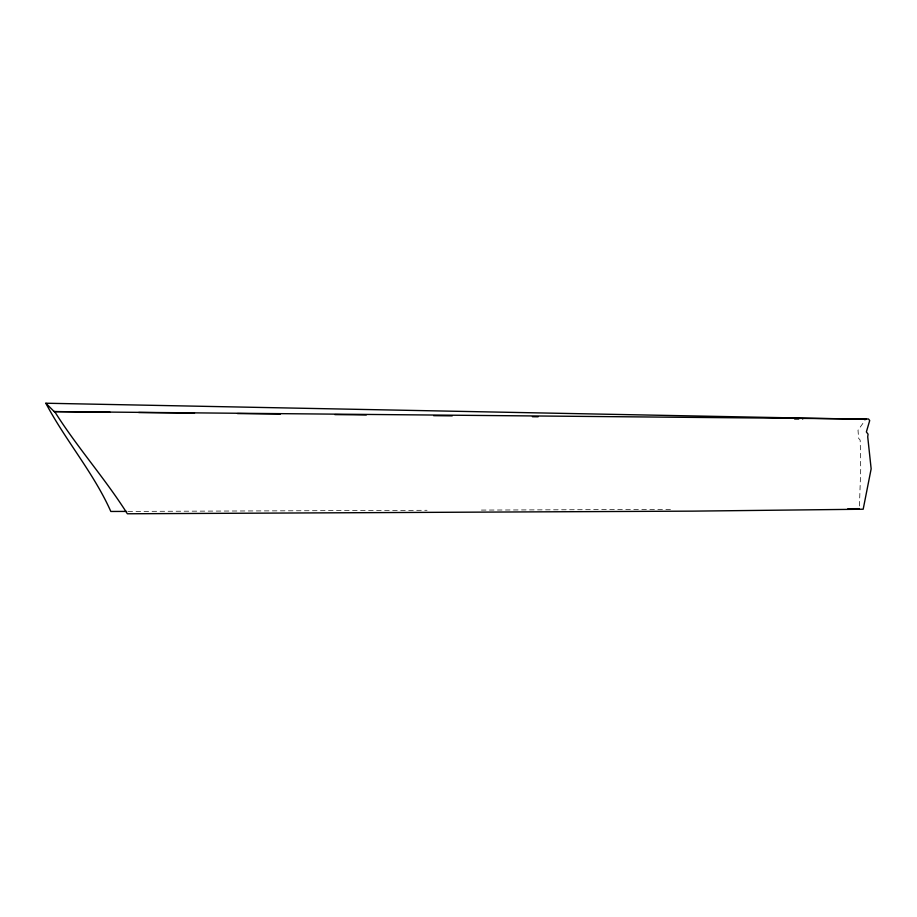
<?xml version="1.0" encoding="UTF-8"?>
<svg xmlns="http://www.w3.org/2000/svg" width="917" height="917" viewBox="0 0 917 917"><rect width="100%" height="100%" fill="white"/><g stroke="black" fill="none" stroke-linecap="round" stroke-linejoin="round"><path stroke-width="0.69" stroke-dasharray="4.58 3.44" d="M859.435 505.989L860.731 468.862L860.249 442.361L860.123 440.057L858.61 438.292L858.014 430.211L865.018 420.422M128.002 511.411L427.047 510.288M481.414 510.081L673.147 509.371M794.409 419.516L802.994 419.608"/><path stroke-width="1.38" d="M866.164 419.333L45.85 403.228C65.21 440.045 93.717 472.977 110.831 511.468L126.569 511.411M45.85 403.228L54.206 411.595L868.479 418.989L869.717 420.525L866.37 431.953L868.067 434.165L867.723 436.847L871.15 468.839L863.184 509.222L692.92 511.136L127.348 513.772C104.996 478.353 76.741 446.797 54.573 411.412M865.763 419.333L866.416 419.012M847.893 508.706L859.355 508.66M54.206 411.595L110.04 412.203M138.673 412.501L194.519 413.097M237.469 413.567L280.419 414.025M334.82 414.599L366.319 414.942M433.615 415.665L452.219 415.86M532.399 416.719L538.13 416.776"/></g></svg>
